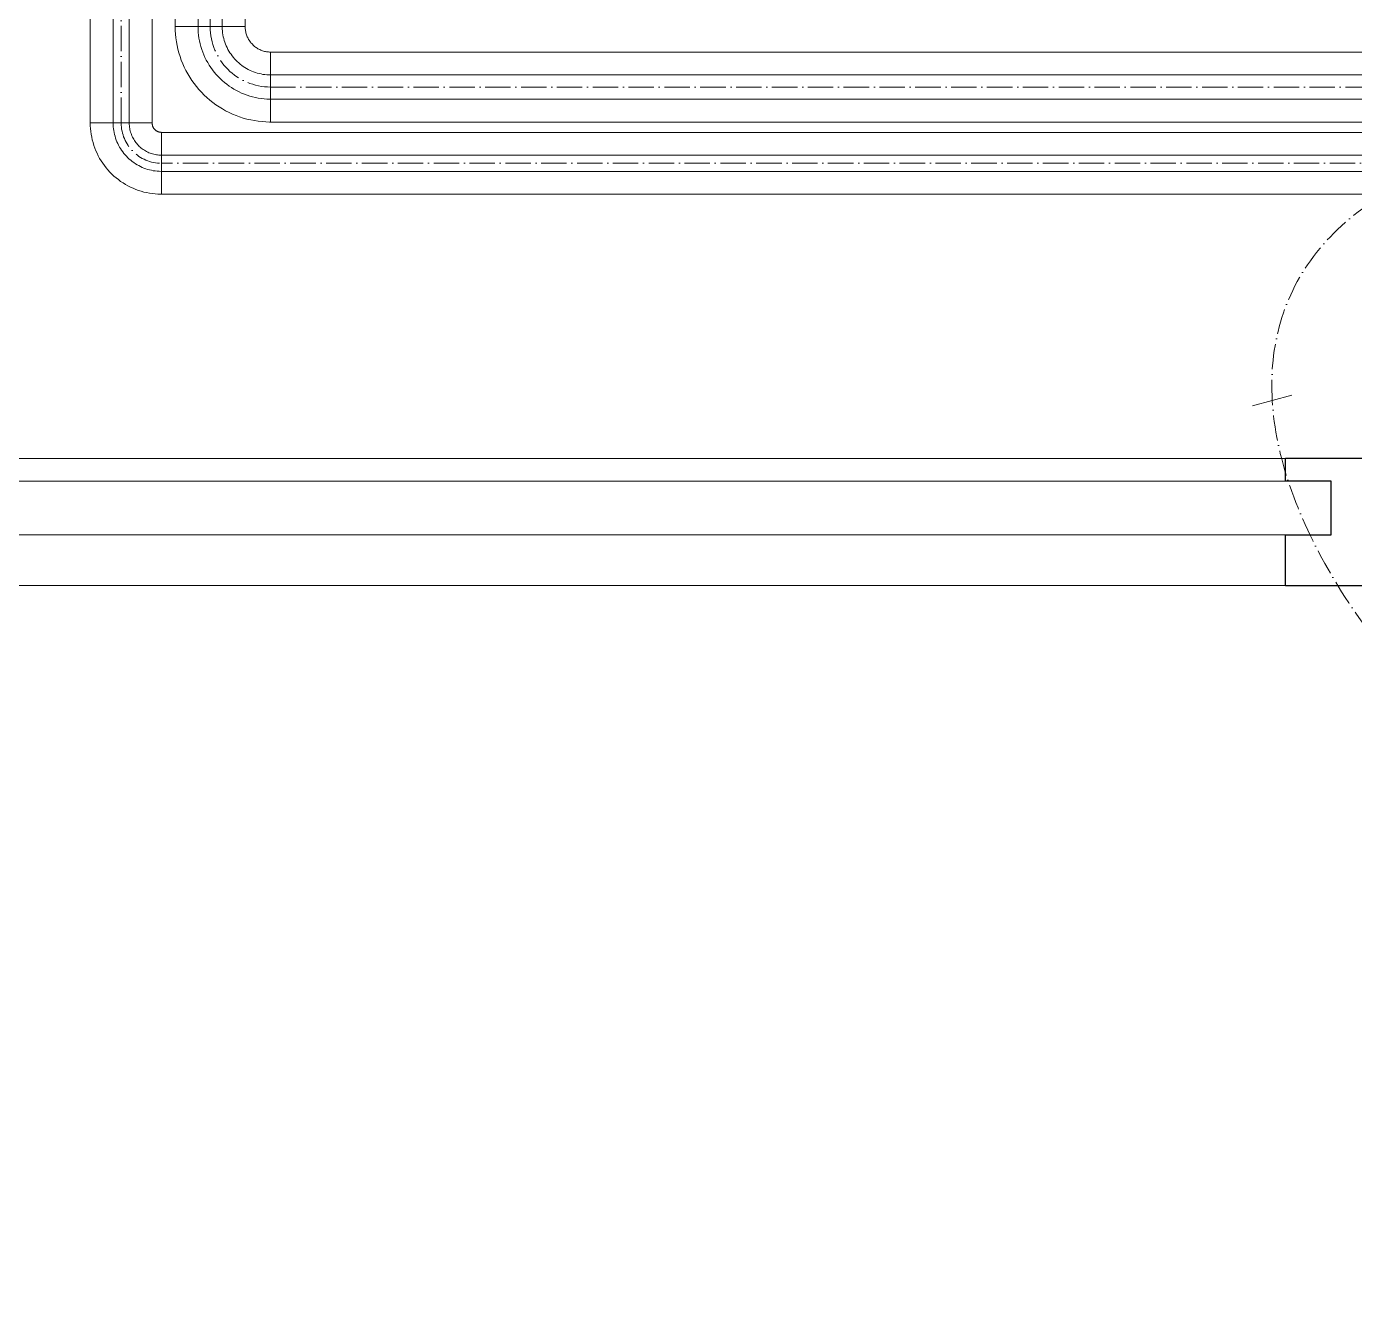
# Model space of a CAD drawing. Header units: millimetres. Extents: x -88595 to 880822, y -1054509 to -148035.
# Drawn here: x 180886 to 181408, y -269709 to -269209 of the extents above; entities that cross this region are included whole.
import ezdxf

# ---------------------------------------------------------------- set-up
doc = ezdxf.new("R2010")
doc.units = ezdxf.units.MM
for name, pattern in [('$0$ADSK_Осевая', [14, 10, -2, 0, -2]), ('$1$ADSK_Осевая', [14, 10, -2, 0, -2]), ('$3$ADSK_Осевая', [14, 10, -2, 0, -2])]:
    doc.linetypes.add(name, pattern=pattern)
for name, color, linetype, lineweight in [('Двери', 7, 'Continuous', 9), ('Изоляция', 7, 'Continuous', 18), ('Оборудование', 7, 'Continuous', 18), ('Трубопровод', 7, 'Continuous', 18), ('Трубопроводы', 7, 'Continuous', 18)]:
    doc.layers.add(name, color=color, linetype=linetype, lineweight=lineweight)
doc.layers.add('Двери открывание', color=7, linetype='Continuous', lineweight=9, true_color=0xc0c0c0)

# ---------------------------------------------------------------- blocks, each defined once
blk = doc.blocks.new('$0$ADSK_МедьПайка_Отвод-гнутая труба - Отвод _гнутая труба_-V38-В_Координация_1 этаж ОВ3')
at = {"layer": 'Трубопроводы', "color": 190, "true_color": 0x8000ff}
for p, q in [((3.17, 15.87), (-3.18, 15.87)), ((3.17, 15.87), (-3.18, 15.87)), ((-15.88, 3.17), (-15.88, -3.18)), ((-15.88, 3.17), (-15.88, -3.18))]:
    blk.add_line(p, q, dxfattribs=at)
at = {"layer": 'Трубопроводы', "color": 190, "true_color": 0x8000ff, "flags": 128}
for points in [[(-15.88, -3.18), (-15.11, -3.16), (-14.35, -3.11), (-13.59, -3.04), (-12.84, -2.93), (-12.09, -2.8), (-11.35, -2.63), (-10.61, -2.43), (-9.88, -2.21), (-9.16, -1.95), (-8.46, -1.67), (-7.76, -1.36), (-7.08, -1.02), (-6.41, -0.66), (-5.76, -0.27), (-5.12, 0.15), (-4.5, 0.6), (-3.9, 1.06), (-3.31, 1.55), (-2.75, 2.07), (-2.21, 2.6), (-1.69, 3.16), (-1.19, 3.74), (-0.72, 4.33), (-0.27, 4.95), (0.16, 5.58), (0.55, 6.23), (0.93, 6.9), (1.27, 7.58), (1.59, 8.27), (1.88, 8.97), (2.14, 9.69), (2.38, 10.41), (2.58, 11.15), (2.75, 11.89), (2.9, 12.64), (3.01, 13.39), (3.1, 14.15), (3.15, 14.91), (3.17, 15.67), (3.17, 15.87)], [(-3.18, 15.87), (-3.19, 15.37), (-3.22, 14.86), (-3.27, 14.35), (-3.34, 13.85), (-3.43, 13.35), (-3.54, 12.86), (-3.67, 12.37), (-3.82, 11.88), (-3.99, 11.4), (-4.18, 10.93), (-4.38, 10.47), (-4.61, 10.01), (-4.85, 9.56), (-5.11, 9.13), (-5.39, 8.7), (-5.69, 8.29), (-6, 7.89), (-6.33, 7.5), (-6.67, 7.13), (-7.03, 6.76), (-7.4, 6.42), (-7.78, 6.09), (-8.18, 5.77), (-8.59, 5.47), (-9.01, 5.19), (-9.45, 4.92), (-9.89, 4.67), (-10.34, 4.44), (-10.8, 4.23), (-11.27, 4.04), (-11.75, 3.86), (-12.23, 3.71), (-12.72, 3.57), (-13.22, 3.46), (-13.72, 3.36), (-14.22, 3.28), (-14.72, 3.23), (-15.23, 3.19), (-15.74, 3.18), (-15.88, 3.17)]]:
    blk.add_lwpolyline(points, dxfattribs=at)
blk = doc.blocks.new('$0$ADSK_МедьПайка_Отвод-гнутая труба - Отвод _гнутая труба_-V46-В_Координация_1 этаж ОВ3')
at = {"layer": 'Трубопроводы', "color": 134, "true_color": 0x00a6a6}
for p, q in [((4.76, 23.8), (-4.76, 23.8)), ((4.76, 23.8), (-4.76, 23.8)), ((-23.8, 4.76), (-23.8, -4.76)), ((-23.8, 4.76), (-23.8, -4.76))]:
    blk.add_line(p, q, dxfattribs=at)
at = {"layer": 'Трубопроводы', "color": 134, "true_color": 0x00a6a6, "flags": 128}
for points in [[(-23.8, -4.76), (-22.66, -4.74), (-21.52, -4.67), (-20.38, -4.55), (-19.25, -4.4), (-18.13, -4.19), (-17.01, -3.94), (-15.91, -3.65), (-14.82, -3.31), (-13.74, -2.93), (-12.68, -2.51), (-11.64, -2.04), (-10.61, -1.53), (-9.61, -0.98), (-8.63, -0.4), (-7.67, 0.23), (-6.74, 0.89), (-5.84, 1.59), (-4.97, 2.33), (-4.12, 3.1), (-3.31, 3.9), (-2.53, 4.74), (-1.79, 5.6), (-1.08, 6.5), (-0.4, 7.42), (0.23, 8.37), (0.83, 9.34), (1.39, 10.34), (1.91, 11.36), (2.38, 12.39), (2.82, 13.45), (3.21, 14.52), (3.56, 15.61), (3.87, 16.71), (4.13, 17.82), (4.34, 18.95), (4.52, 20.08), (4.64, 21.21), (4.72, 22.35), (4.76, 23.49), (4.76, 23.8)], [(-4.76, 23.8), (-4.78, 23.04), (-4.82, 22.28), (-4.9, 21.52), (-5, 20.77), (-5.14, 20.02), (-5.31, 19.27), (-5.5, 18.54), (-5.73, 17.81), (-5.98, 17.09), (-6.26, 16.39), (-6.57, 15.69), (-6.91, 15.01), (-7.28, 14.34), (-7.67, 13.69), (-8.09, 13.05), (-8.53, 12.43), (-9, 11.83), (-9.49, 11.25), (-10, 10.68), (-10.53, 10.14), (-11.09, 9.62), (-11.67, 9.13), (-12.27, 8.65), (-12.88, 8.2), (-13.51, 7.78), (-14.16, 7.38), (-14.83, 7.01), (-15.5, 6.66), (-16.2, 6.34), (-16.9, 6.05), (-17.62, 5.79), (-18.34, 5.56), (-19.07, 5.36), (-19.82, 5.18), (-20.56, 5.04), (-21.32, 4.92), (-22.07, 4.84), (-22.83, 4.78), (-23.59, 4.76), (-23.8, 4.76)]]:
    blk.add_lwpolyline(points, dxfattribs=at)
blk = doc.blocks.new('1 этаж')
at = {"layer": 'Двери'}
for p, q in [((217510.71, 658935.6), (216734.71, 658935.6)), ((216716.71, 658926.6), (217528.71, 658926.6)), ((217528.71, 658926.6), (217528.71, 658905.6)), ((217528.71, 658905.6), (216716.71, 658905.6)), ((216734.71, 658885.6), (217510.71, 658885.6))]:
    blk.add_line(p, q, dxfattribs=at)
at = {"layer": 'Двери', "lineweight": 30}
for p, q in [((217604.71, 658935.6), (217510.71, 658935.6)), ((217510.71, 658926.6), (217510.71, 658935.6)), ((217528.71, 658926.6), (217510.71, 658926.6)), ((217528.71, 658905.6), (217528.71, 658926.6)), ((217510.71, 658905.6), (217528.71, 658905.6)), ((217510.71, 658885.6), (217510.71, 658905.6)), ((217510.71, 658885.6), (217586.71, 658885.6))]:
    blk.add_line(p, q, dxfattribs=at)
at = {"layer": 'Двери открывание'}
blk.add_arc((217604.71, 658953.6), 946, 181.09026, 270, dxfattribs=at)

msp = doc.modelspace()

# ---------------------------------------------------------------- linework, layer by layer
at = {"layer": 'Изоляция', "color": 190, "true_color": 0x8000ff}
for p, q in [((180911.08, -268305.82), (180911.08, -269246.93)), ((180935.43, -269246.93), (180935.43, -268305.82)), ((180911.08, -269246.93), (180935.43, -269246.93)), ((181507.38, -269250.63), (180939.13, -269250.63)), ((180939.13, -269250.63), (180939.13, -269274.98)), ((180939.13, -269274.98), (181507.38, -269274.98))]:
    msp.add_line(p, q, dxfattribs=at)
at = {"layer": 'Изоляция', "color": 134, "true_color": 0x00a6a6}
for p, q in [((180972.01, -269209.01), (180972.01, -268428.37)), ((180944.49, -268429.96), (180944.49, -269209.01)), ((180944.49, -269209.01), (180972.01, -269209.01)), ((181499.45, -269219.05), (180982.05, -269219.05)), ((180982.05, -269219.05), (180982.05, -269246.57)), ((180982.05, -269246.57), (181499.45, -269246.57))]:
    msp.add_line(p, q, dxfattribs=at)
at = {"layer": 'Изоляция', "color": 134, "true_color": 0x00a6a6, "flags": 128}
for points in [[(180944.49, -269209.01), (180944.52, -269210.51), (180944.61, -269212.01), (180944.76, -269213.5), (180944.97, -269214.99), (180945.24, -269216.47), (180945.57, -269217.94), (180945.95, -269219.39), (180946.4, -269220.82), (180946.9, -269222.24), (180947.46, -269223.64), (180948.07, -269225.01), (180948.74, -269226.35), (180949.46, -269227.67), (180950.23, -269228.96), (180951.05, -269230.22), (180951.93, -269231.44), (180952.85, -269232.63), (180953.81, -269233.77), (180954.83, -269234.88), (180955.88, -269235.95), (180956.98, -269236.98), (180958.12, -269237.96), (180959.3, -269238.89), (180960.51, -269239.78), (180961.76, -269240.61), (180963.04, -269241.4), (180964.35, -269242.13), (180965.69, -269242.82), (180967.05, -269243.44), (180968.44, -269244.02), (180969.85, -269244.53), (180971.28, -269244.99), (180972.73, -269245.39), (180974.19, -269245.74), (180975.67, -269246.02), (180977.15, -269246.25), (180978.65, -269246.41), (180980.14, -269246.52), (180981.65, -269246.57), (180982.05, -269246.57)], [(180982.05, -269219.05), (180981.65, -269219.04), (180981.25, -269219.02), (180980.85, -269218.98), (180980.45, -269218.92), (180980.06, -269218.85), (180979.67, -269218.76), (180979.28, -269218.66), (180978.89, -269218.54), (180978.51, -269218.4), (180978.14, -269218.26), (180977.78, -269218.09), (180977.42, -269217.91), (180977.06, -269217.72), (180976.72, -269217.51), (180976.38, -269217.29), (180976.06, -269217.06), (180975.74, -269216.82), (180975.43, -269216.56), (180975.14, -269216.29), (180974.85, -269216), (180974.58, -269215.71), (180974.31, -269215.41), (180974.06, -269215.09), (180973.83, -269214.77), (180973.6, -269214.43), (180973.39, -269214.09), (180973.2, -269213.74), (180973.01, -269213.38), (180972.85, -269213.02), (180972.69, -269212.65), (180972.56, -269212.27), (180972.43, -269211.89), (180972.33, -269211.5), (180972.23, -269211.11), (180972.16, -269210.71), (180972.1, -269210.32), (180972.05, -269209.92), (180972.02, -269209.52), (180972.01, -269209.12), (180972.01, -269209.01)]]:
    msp.add_lwpolyline(points, dxfattribs=at)
at = {"layer": 'Изоляция', "color": 190, "true_color": 0x8000ff, "flags": 128}
for points in [[(180911.08, -269246.93), (180911.1, -269248.06), (180911.17, -269249.18), (180911.28, -269250.29), (180911.44, -269251.4), (180911.64, -269252.51), (180911.88, -269253.6), (180912.17, -269254.69), (180912.5, -269255.76), (180912.87, -269256.81), (180913.29, -269257.86), (180913.75, -269258.88), (180914.25, -269259.89), (180914.78, -269260.87), (180915.36, -269261.83), (180915.98, -269262.77), (180916.63, -269263.68), (180917.32, -269264.57), (180918.04, -269265.43), (180918.8, -269266.26), (180919.58, -269267.06), (180920.4, -269267.82), (180921.25, -269268.55), (180922.13, -269269.25), (180923.04, -269269.91), (180923.97, -269270.54), (180924.93, -269271.12), (180925.91, -269271.67), (180926.91, -269272.18), (180927.93, -269272.65), (180928.96, -269273.08), (180930.02, -269273.46), (180931.08, -269273.81), (180932.17, -269274.11), (180933.26, -269274.36), (180934.36, -269274.58), (180935.47, -269274.74), (180936.58, -269274.87), (180937.7, -269274.95), (180938.82, -269274.98), (180939.13, -269274.98)], [(180939.13, -269250.63), (180938.98, -269250.63), (180938.83, -269250.62), (180938.68, -269250.61), (180938.54, -269250.59), (180938.39, -269250.56), (180938.25, -269250.53), (180938.1, -269250.49), (180937.96, -269250.45), (180937.82, -269250.4), (180937.69, -269250.34), (180937.55, -269250.28), (180937.42, -269250.22), (180937.29, -269250.14), (180937.16, -269250.07), (180937.04, -269249.99), (180936.92, -269249.9), (180936.8, -269249.81), (180936.69, -269249.72), (180936.58, -269249.62), (180936.47, -269249.51), (180936.37, -269249.4), (180936.28, -269249.29), (180936.18, -269249.18), (180936.1, -269249.06), (180936.01, -269248.93), (180935.94, -269248.81), (180935.86, -269248.68), (180935.8, -269248.55), (180935.73, -269248.41), (180935.68, -269248.27), (180935.63, -269248.14), (180935.58, -269247.99), (180935.54, -269247.85), (180935.51, -269247.71), (180935.48, -269247.56), (180935.46, -269247.42), (180935.44, -269247.27), (180935.43, -269247.12), (180935.43, -269246.97), (180935.43, -269246.93)]]:
    msp.add_lwpolyline(points, dxfattribs=at)
at = {"layer": 'Трубопровод', "color": 190, "true_color": 0x8000ff}
for p, q in [((180920.08, -268305.82), (180920.08, -269246.93)), ((180926.43, -269246.93), (180926.43, -268305.82)), ((181507.38, -269259.63), (180939.13, -269259.63)), ((180939.13, -269265.98), (181507.38, -269265.98))]:
    msp.add_line(p, q, dxfattribs=at)
at = {"layer": 'Трубопровод', "color": 190, "linetype": '$0$ADSK_Осевая', "true_color": 0x8000ff}
for p, q in [((180923.25, -269246.93), (180923.25, -268305.82)), ((180923.25, -269246.93), (180923.25, -268305.82)), ((181507.38, -269262.81), (180939.13, -269262.81)), ((181507.38, -269262.81), (180939.13, -269262.81))]:
    msp.add_line(p, q, dxfattribs=at)
at = {"layer": 'Трубопровод', "color": 134, "true_color": 0x00a6a6}
for p, q in [((180953.49, -268428.37), (180953.49, -269209.01)), ((180963.01, -269209.01), (180963.01, -268428.37)), ((181499.45, -269228.05), (180982.05, -269228.05)), ((180982.05, -269237.57), (181499.45, -269237.57))]:
    msp.add_line(p, q, dxfattribs=at)
at = {"layer": 'Трубопровод', "color": 134, "linetype": '$0$ADSK_Осевая', "true_color": 0x00a6a6}
for p, q in [((180958.25, -269209.01), (180958.25, -268428.37)), ((180958.25, -269209.01), (180958.25, -268428.37)), ((181499.45, -269232.81), (180982.05, -269232.81)), ((181499.45, -269232.81), (180982.05, -269232.81))]:
    msp.add_line(p, q, dxfattribs=at)
at = {"layer": 'Трубопроводы', "color": 24, "true_color": 0xa52900}
msp.add_line((181383.79, -269354.05), (181368.34, -269358.21), dxfattribs=at)
at = {"layer": 'Трубопроводы', "color": 134, "linetype": '$1$ADSK_Осевая', "true_color": 0x00a6a6}
msp.add_arc((180982.05, -269209.01), 23.8, 180, 270, dxfattribs=at)
at = {"layer": 'Трубопроводы', "color": 190, "linetype": '$1$ADSK_Осевая', "true_color": 0x8000ff}
msp.add_arc((180939.13, -269246.93), 15.88, 180, 270, dxfattribs=at)
at = {"layer": 'Трубопроводы', "color": 24, "linetype": '$3$ADSK_Осевая', "true_color": 0xa52900}
msp.add_open_spline([(181551.82, -269247.04), (181190.71, -269247.04), (181441.21, -269624.55), (181802.32, -269624.55)], degree=3, dxfattribs=at)

# ---------------------------------------------------------------- block references
at = {"layer": 'Оборудование', "color": 5, "true_color": 0x0000ff}
msp.add_blockref('1 этаж', (-36129.46, -928314.54), dxfattribs=at)
at = {"layer": 'Трубопроводы', "color": 134, "true_color": 0x00a6a6, "rotation": 270}
msp.add_blockref('$0$ADSK_МедьПайка_Отвод-гнутая труба - Отвод _гнутая труба_-V46-В_Координация_1 этаж ОВ3', (180958.25, -269232.81), dxfattribs=at)
at = {"layer": 'Трубопроводы', "color": 190, "true_color": 0x8000ff, "rotation": 270}
msp.add_blockref('$0$ADSK_МедьПайка_Отвод-гнутая труба - Отвод _гнутая труба_-V38-В_Координация_1 этаж ОВ3', (180923.25, -269262.81), dxfattribs=at)

doc.saveas('drawing.dxf')
